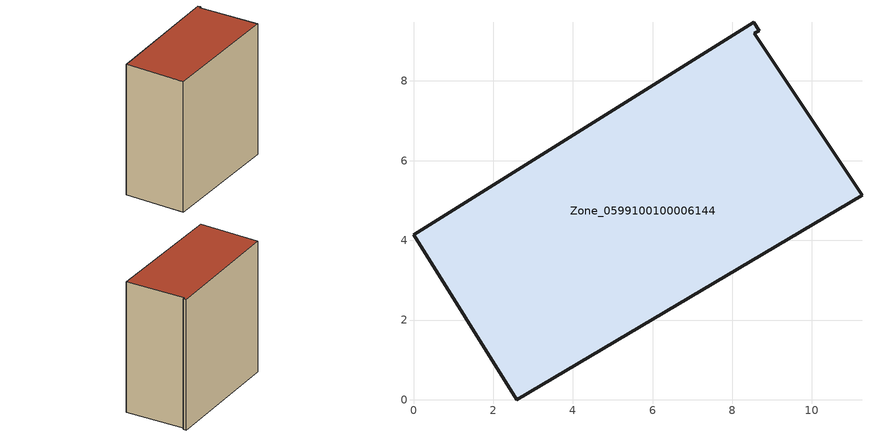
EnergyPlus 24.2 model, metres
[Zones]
Zone_0599100100006144
 floor ground (C_G): 8.67,9.26 8.56,9.19 11.26,5.13 2.59,0 0,4.14 8.54,9.47 z0
 wall outside (C_F): 8.67,9.26 8.54,9.47 0,4.14 2.59,0 11.26,5.13 8.56,9.19 8.67,9.26 z0:10.96
 roof outside (C_R): 8.56,9.19 8.67,9.26 8.54,9.47 0,4.14 2.59,0 11.26,5.13 z10.96
[BUILDING]
Pand.0599100100006144: North Axis=0; Terrain=City; Loads Convergence Tolerance Value=0.04; Temperature Convergence Tolerance Value=0.4; Solar Distribution=FullExterior; Maximum Number of Warmup Days=25; Minimum Number of Warmup Days=1
[Site:Location]
Rotterdam.The.Hague.AP_ZH_NLD Design_Conditions: Latitude=51.96; Longitude=4.45; Time Zone=1; Elevation=-4.5
[SITE:GROUNDTEMPERATURE:BUILDINGSURFACE]
18, 18, 18, 18, 18, 18, 18, 18, 18, 18, 18, 18
[MATERIAL] Thermal Absorptance=0.9; Solar Absorptance=0.7; Visible Absorptance=0.7
Name | Roughness | Thickness | Conductivity | Density | Specific Heat
G.TI.2006-2014 | MediumSmooth | 0.15 | 0.06 | 540 | 1210
F.TI.2006-2014 | Rough | 0.3 | 0.12 | 1920 | 840
R.TI.2006-2014 | MediumRough | 0.2 | 0.08 | 1500 | 1000
[CONSTRUCTION]
C_G: G.TI.2006-2014
C_F: F.TI.2006-2014
C_R: R.TI.2006-2014
[ZONE]
Zone_0599100100006144: Type=1; Multiplier=1; Ceiling Height=Autocalculate; Volume=Autocalculate; Floor Area=autocalculate; Part of Total Floor Area=Yes
[ZONEINFILTRATION:DESIGNFLOWRATE]
Infil_Zone_0599100100006144: Zone or ZoneList or Space or SpaceList=Zone_0599100100006144; Schedule=AlwaysOn; Design Flow Rate Calculation Method=Flow/Area; Flow Rate per Floor Area=0.0015; Constant Term Coefficient=1; Temperature Term Coefficient=0; Velocity Term Coefficient=0; Velocity Squared Term Coefficient=0
[HVACTEMPLATE:ZONE:IDEALLOADSAIRSYSTEM]
Zone_0599100100006144: Maximum Heating Supply Air Temperature=50; Minimum Cooling Supply Air Temperature=13; Maximum Heating Supply Air Humidity Ratio=0.0156; Minimum Cooling Supply Air Humidity Ratio=0.0077; Heating Limit=NoLimit; Cooling Limit=NoLimit; Dehumidification Control Type=ConstantSensibleHeatRatio; Cooling Sensible Heat Ratio=0.7; Dehumidification Setpoint=60; Humidification Control Type=None; Humidification Setpoint=30; Outdoor Air Method=None; Outdoor Air Flow Rate per Person=0.00944; Outdoor Air Flow Rate per Zone Floor Area=0; Outdoor Air Flow Rate per Zone=0; Demand Controlled Ventilation Type=None; Outdoor Air Economizer Type=NoEconomizer; Heat Recovery Type=None; Sensible Heat Recovery Effectiveness=0.7; Latent Heat Recovery Effectiveness=0.65
[ZONECONTROL:THERMOSTAT]
ThermostatControl_Zone_0599100100006144: Zone or ZoneList=Zone_0599100100006144; Control Type Schedule=DualSetpointControlType; Control 1=Thermostat_Zone_0599100100006144; Temperature Difference Between Cutout And Setpoint=0
[THERMOSTATSETPOINT:DUALSETPOINT]
Thermostat_Zone_0599100100006144: Heating Setpoint Temperature Schedule=HeatingSetpoint_Zone_0599100100006144; Cooling Setpoint Temperature Schedule=CoolingSetpoint_Zone_0599100100006144
[SCHEDULE:COMPACT]
HeatingSetpoint_Zone_0599100100006144: Through: 12/31, For: AllDays, Until: 24:00, 21
CoolingSetpoint_Zone_0599100100006144: Through: 12/31, For: AllDays, Until: 24:00, 24
DualSetpointControlType: Through: 12/31, For: AllDays, Until: 24:00, 4
AlwaysOn: Through: 12/31, For: AllDays, Until: 24:00, 1
